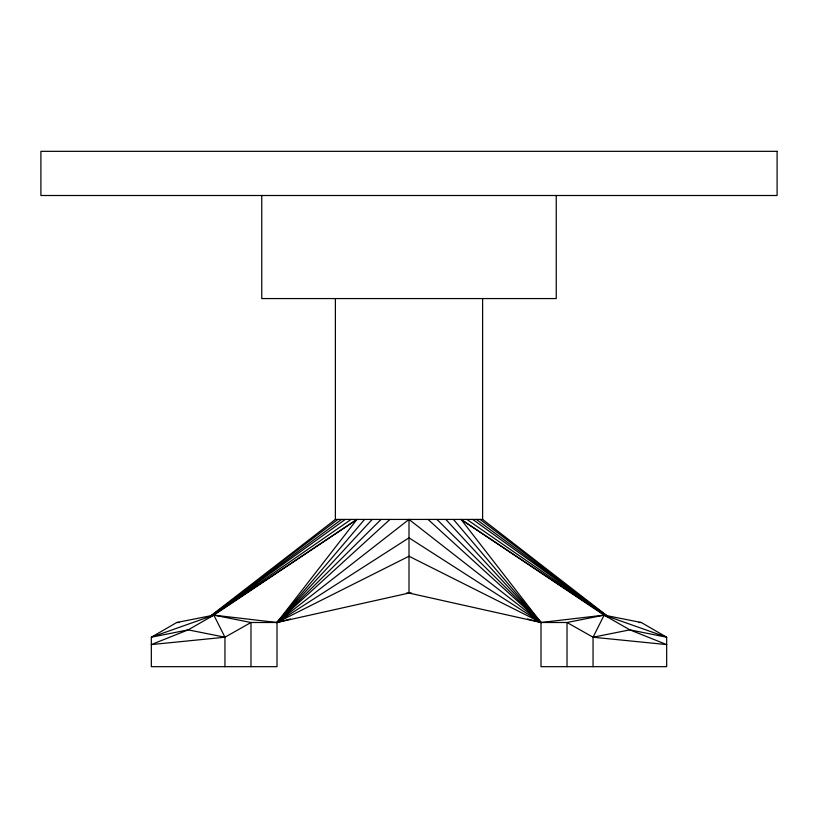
<?xml version="1.0" encoding="UTF-8"?>
<svg xmlns="http://www.w3.org/2000/svg" width="818" height="818" viewBox="0 0 818 818"><rect width="100%" height="100%" fill="white"/><g stroke="black" fill="none" stroke-linecap="round" stroke-linejoin="round"><path stroke-width="1.23" d="M593.05 666.67L593.05 637.222L604.144 615.136L641.271 622.498L666.67 637.222L666.67 666.67L540.995 666.67L540.995 622.498L461.055 519.43L605.269 615.443M461.055 519.43L604.144 615.136L629.86 629.86L666.67 637.222L604.144 615.136L567.017 622.498L540.995 622.498L409 593.05L277.005 622.498L213.856 615.136L176.729 622.498L151.33 637.222L151.33 666.67L277.005 666.67L277.005 622.498L356.945 519.43L212.731 615.443M356.945 519.43L213.856 615.136L188.14 629.86L151.33 637.222L213.856 615.136L250.983 622.498L277.005 622.498L364.562 519.43M290.513 618.981L277.005 622.498L372.19 519.43M606.281 616.475L604.144 615.136L540.995 622.498L409 556.24L277.005 622.498L381.065 519.43M527.487 618.981L540.995 622.498L409 537.835L277.005 622.498L389.951 519.43M277.005 622.498L409 519.43L540.995 622.498L453.438 519.43M480.115 519.43L607.764 616.343L482.62 519.43L335.38 519.43L210.206 616.251L337.885 519.43M210.338 616.435L341.566 519.43M210.43 616.527L345.247 519.43M210.523 616.69L351.096 519.43M211.719 616.475L213.856 615.136L224.95 637.222L224.95 666.67M224.95 637.222L188.14 629.86L151.33 644.584L224.95 637.222L250.983 622.498L250.983 666.67M593.05 637.222L629.86 629.86L666.67 644.584L593.05 637.222L567.017 622.498L567.017 666.67M406.464 593.05L411.536 593.05M176.729 622.498L179.275 622.498M638.725 622.498L641.271 622.498M466.904 519.43L607.477 616.69M472.753 519.43L607.57 616.527M476.434 519.43L607.662 616.435M428.049 519.43L540.995 622.498L445.81 519.43M436.935 519.43L540.995 622.498M556.24 195.502L556.24 298.57L261.76 298.57L261.76 195.502M482.62 298.57L482.62 519.43M409 519.43L409 593.05M335.38 298.57L335.38 519.43M777.1 151.33L40.9 151.33L40.9 195.502L777.1 195.502L777.1 151.33"/></g></svg>
